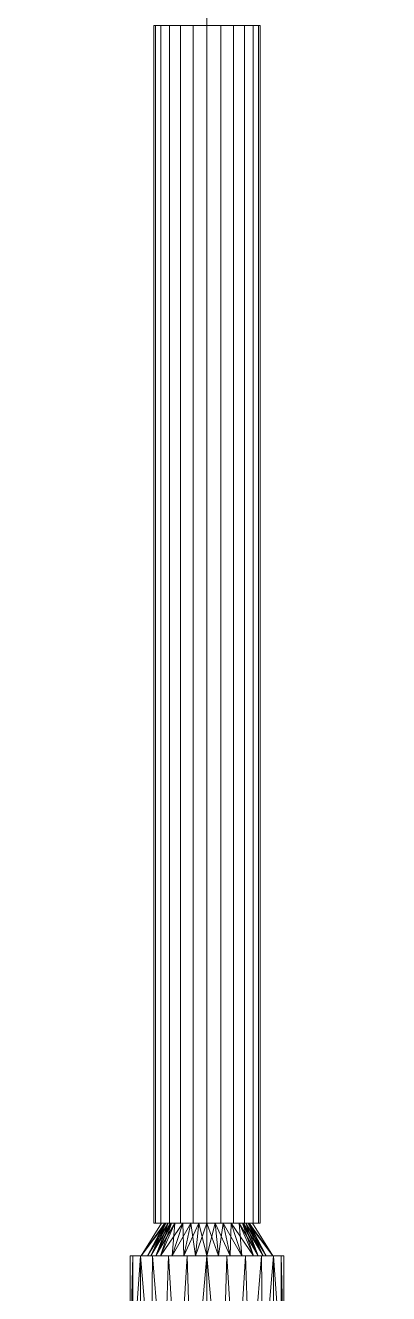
# Model space of a CAD drawing. Header units: inches. Extents: x -3326 to -59, y 8 to 1043.
# Drawn here: x -2888.12 to -2883.64, y 674.16 to 689.82 of the extents above; entities that cross this region are included whole.
import ezdxf

# ---------------------------------------------------------------- set-up
doc = ezdxf.new("R2010")
doc.units = ezdxf.units.IN
doc.header["$MEASUREMENT"] = 0
doc.layers.add('F-SPRN', color=10, linetype='Continuous', lineweight=9)
doc.layers.add('P-PIPE', color=10, linetype='Continuous', lineweight=9)

# ---------------------------------------------------------------- blocks, each defined once
blk = doc.blocks.new('Tee - Welded - Generic - Standard-1125979-05 - Fourth Level')
at = {"layer": 'P-PIPE'}
mesh = blk.add_polyface(dxfattribs=at)
corners = [(-2.244, -0.951), (-2.244, -0.918, 0.246), (-2.244, -0.823, 0.475), (-2.244, -0.672, 0.672), (-2.244, -0.475, 0.823), (-2.244, -0.246, 0.918), (-2.244, 0, 0.951), (-2.244, 0.246, 0.918), (-2.244, 0.475, 0.823), (-2.244, 0.672, 0.672), (-2.244, 0.823, 0.475), (-2.244, 0.918, 0.246), (-2.244, 0.951), (-2.244, 0.918, -0.246), (-2.244, 0.823, -0.475), (-2.244, 0.672, -0.672), (-2.244, 0.475, -0.823), (-2.244, 0.246, -0.918), (-2.244, 0, -0.951), (-2.244, -0.246, -0.918), (-2.244, -0.475, -0.823), (-2.244, -0.672, -0.672), (-2.244, -0.823, -0.475), (-2.244, -0.918, -0.246)]
mesh.append_faces([[corners[k] for k in face] for face in [(10, 0, 7, 9)]], dxfattribs={"vtx0": -1, "vtx1": -1, "vtx2": -1})
mesh.append_faces([[corners[k] for k in face] for face in [(13, 21, 0, 10)]], dxfattribs={"vtx0": -1, "vtx1": -1, "vtx2": -1, "vtx3": -1})
mesh.append_faces([[corners[k] for k in face] for face in [(13, 16, 20, 21), (5, 7, 0, 1)]], dxfattribs={"vtx0": -1, "vtx1": -1, "vtx3": -1})
mesh.append_faces([[corners[k] for k in face] for face in [(4, 5, 3)]], dxfattribs={"vtx1": -1})
mesh.append_faces([[corners[k] for k in face] for face in [(18, 19, 20), (22, 23, 0, 21), (7, 8, 9), (5, 6, 7)]], dxfattribs={"vtx2": -1})
mesh.append_faces([[corners[k] for k in face] for face in [(16, 17, 18, 20), (1, 2, 3, 5)]], dxfattribs={"vtx2": -1, "vtx3": -1})
mesh.append_faces([[corners[k] for k in face] for face in [(13, 14, 15, 16), (10, 11, 12, 13)]], dxfattribs={"vtx3": -1})
mesh = blk.add_polyface(dxfattribs=at)
corners = [(-2.244, 0.951), (-2.244, 0.918, 0.246), (-2.244, 0.823, 0.475), (-2.244, 0.672, 0.672), (-2.244, 0.475, 0.823), (-2.244, 0.246, 0.918), (-2.244, 0, 0.951), (-2.244, -0.246, 0.918), (-2.244, -0.475, 0.823), (-2.244, -0.672, 0.672), (-2.244, -0.823, 0.475), (-2.244, -0.918, 0.246), (-2.244, -0.951), (-0.951, -0.951), (-0.916, -0.916, 0.254), (-0.823, -0.823, 0.476), (-0.69, -0.69, 0.654), (-0.533, -0.533, 0.787), (-0.362, -0.362, 0.879), (-0.183, -0.183, 0.933), (0, 0, 0.951), (0.183, -0.183, 0.933), (0.362, -0.362, 0.879), (0.533, -0.533, 0.787), (0.69, -0.69, 0.654), (0.823, -0.823, 0.476), (0.916, -0.916, 0.254), (0.951, -0.951), (2.244, -0.951), (2.244, -0.918, 0.246), (2.244, -0.823, 0.475), (2.244, -0.672, 0.672), (2.244, -0.475, 0.823), (2.244, -0.246, 0.918), (2.244, 0, 0.951), (2.244, 0.246, 0.918), (2.244, 0.475, 0.823), (2.244, 0.672, 0.672), (2.244, 0.823, 0.475), (2.244, 0.918, 0.246), (2.244, 0.951)]
mesh.append_faces([[corners[k] for k in face] for face in [(13, 11, 12)]], dxfattribs={"vtx0": -1})
mesh.append_faces([[corners[k] for k in face] for face in [(27, 29, 26), (25, 30, 24), (11, 14, 10), (9, 17, 8), (16, 10, 15), (23, 32, 22), (21, 34, 20), (22, 33, 21), (33, 22, 32), (19, 7, 18), (7, 19, 6)]], dxfattribs={"vtx0": -1, "vtx1": -1})
mesh.append_faces([[corners[k] for k in face] for face in [(30, 25, 26), (24, 30, 31), (8, 17, 18), (21, 33, 34), (18, 7, 8), (20, 5, 6)]], dxfattribs={"vtx0": -1, "vtx2": -1})
mesh.append_faces([[corners[k] for k in face] for face in [(20, 34, 35, 5)]], dxfattribs={"vtx0": -1, "vtx2": -1, "vtx3": -1})
mesh.append_faces([[corners[k] for k in face] for face in [(28, 29, 27)]], dxfattribs={"vtx1": -1})
mesh.append_faces([[corners[k] for k in face] for face in [(29, 30, 26), (31, 32, 23), (23, 24, 31), (13, 14, 11), (14, 15, 10), (16, 17, 9), (9, 10, 16), (19, 20, 6)]], dxfattribs={"vtx1": -1, "vtx2": -1})
mesh.append_faces([[corners[k] for k in face] for face in [(38, 39, 1, 2), (36, 37, 3, 4), (37, 38, 2, 3), (35, 36, 4, 5)]], dxfattribs={"vtx1": -1, "vtx3": -1})
mesh.append_faces([[corners[k] for k in face] for face in [(39, 40, 0, 1)]], dxfattribs={"vtx3": -1})
mesh = blk.add_polyface(dxfattribs=at)
corners = [(-2.244, -0.951), (-2.244, -0.918, -0.246), (-2.244, -0.823, -0.475), (-2.244, -0.672, -0.672), (-2.244, -0.475, -0.823), (-2.244, -0.246, -0.918), (-2.244, 0, -0.951), (-2.244, 0.246, -0.918), (-2.244, 0.475, -0.823), (-2.244, 0.672, -0.672), (-2.244, 0.823, -0.475), (-2.244, 0.918, -0.246), (-2.244, 0.951), (2.244, 0.951), (2.244, 0.918, -0.246), (2.244, 0.823, -0.475), (2.244, 0.672, -0.672), (2.244, 0.475, -0.823), (2.244, 0.246, -0.918), (2.244, 0, -0.951), (2.244, -0.246, -0.918), (2.244, -0.475, -0.823), (2.244, -0.672, -0.672), (2.244, -0.823, -0.475), (2.244, -0.918, -0.246), (2.244, -0.951), (0.951, -0.951), (0.916, -0.916, -0.254), (0.823, -0.823, -0.476), (0.69, -0.69, -0.654), (0.533, -0.533, -0.787), (0.362, -0.362, -0.879), (0.183, -0.183, -0.933), (0, 0, -0.951), (-0.183, -0.183, -0.933), (-0.362, -0.362, -0.879), (-0.533, -0.533, -0.787), (-0.69, -0.69, -0.654), (-0.823, -0.823, -0.476), (-0.916, -0.916, -0.254), (-0.951, -0.951)]
mesh.append_faces([[corners[k] for k in face] for face in [(1, 40, 0)]], dxfattribs={"vtx0": -1})
mesh.append_faces([[corners[k] for k in face] for face in [(33, 19, 32), (6, 34, 5), (32, 20, 31), (24, 27, 23), (27, 24, 26), (36, 4, 35), (3, 37, 2), (38, 2, 37), (21, 31, 20)]], dxfattribs={"vtx0": -1, "vtx1": -1})
mesh.append_faces([[corners[k] for k in face] for face in [(35, 4, 5), (6, 33, 34), (23, 28, 29), (29, 22, 23), (21, 30, 31), (23, 27, 28), (36, 3, 4), (3, 36, 37), (39, 1, 2)]], dxfattribs={"vtx0": -1, "vtx2": -1})
mesh.append_faces([[corners[k] for k in face] for face in [(19, 20, 32), (34, 35, 5), (6, 7, 33), (21, 22, 30), (29, 30, 22), (39, 40, 1), (38, 39, 2)]], dxfattribs={"vtx1": -1, "vtx2": -1})
mesh.append_faces([[corners[k] for k in face] for face in [(18, 19, 33, 7)]], dxfattribs={"vtx1": -1, "vtx2": -1, "vtx3": -1})
mesh.append_faces([[corners[k] for k in face] for face in [(15, 16, 9, 10), (14, 15, 10, 11), (16, 17, 8, 9), (17, 18, 7, 8)]], dxfattribs={"vtx1": -1, "vtx3": -1})
mesh.append_faces([[corners[k] for k in face] for face in [(12, 13, 14, 11), (24, 25, 26)]], dxfattribs={"vtx2": -1})
mesh = blk.add_polyface(dxfattribs=at)
corners = [(2.244, -0.951), (2.244, -0.918, -0.246), (2.244, -0.823, -0.475), (2.244, -0.672, -0.672), (2.244, -0.475, -0.823), (2.244, -0.246, -0.918), (2.244, 0, -0.951), (2.244, 0.246, -0.918), (2.244, 0.475, -0.823), (2.244, 0.672, -0.672), (2.244, 0.823, -0.475), (2.244, 0.918, -0.246), (2.244, 0.951), (2.244, 0.918, 0.246), (2.244, 0.823, 0.475), (2.244, 0.672, 0.672), (2.244, 0.475, 0.823), (2.244, 0.246, 0.918), (2.244, 0, 0.951), (2.244, -0.246, 0.918), (2.244, -0.475, 0.823), (2.244, -0.672, 0.672), (2.244, -0.823, 0.475), (2.244, -0.918, 0.246)]
mesh.append_faces([[corners[k] for k in face] for face in [(21, 19, 20)]], dxfattribs={"vtx0": -1})
mesh.append_faces([[corners[k] for k in face] for face in [(19, 23, 17, 18)]], dxfattribs={"vtx0": -1, "vtx1": -1})
mesh.append_faces([[corners[k] for k in face] for face in [(4, 8, 11, 3), (0, 3, 11, 23)]], dxfattribs={"vtx0": -1, "vtx1": -1, "vtx2": -1})
mesh.append_faces([[corners[k] for k in face] for face in [(11, 14, 17, 23)]], dxfattribs={"vtx0": -1, "vtx1": -1, "vtx2": -1, "vtx3": -1})
mesh.append_faces([[corners[k] for k in face] for face in [(9, 10, 11, 8), (4, 5, 6), (12, 13, 14, 11), (15, 16, 17, 14)]], dxfattribs={"vtx2": -1})
mesh.append_faces([[corners[k] for k in face] for face in [(6, 7, 8, 4), (21, 22, 23, 19)]], dxfattribs={"vtx2": -1, "vtx3": -1})
mesh.append_faces([[corners[k] for k in face] for face in [(0, 1, 2, 3)]], dxfattribs={"vtx3": -1})
mesh = blk.add_polyface(dxfattribs=at)
corners = [(-0.951, -2.244), (-0.918, -2.244, 0.246), (-0.823, -2.244, 0.475), (-0.672, -2.244, 0.672), (-0.475, -2.244, 0.823), (-0.246, -2.244, 0.918), (0, -2.244, 0.951), (0.246, -2.244, 0.918), (0.475, -2.244, 0.823), (0.672, -2.244, 0.672), (0.823, -2.244, 0.475), (0.918, -2.244, 0.246), (0.951, -2.244), (0.951, -0.951), (0.916, -0.916, 0.254), (0.823, -0.823, 0.476), (0.69, -0.69, 0.654), (0.533, -0.533, 0.787), (0.362, -0.362, 0.879), (0.183, -0.183, 0.933), (0, 0, 0.951), (-0.183, -0.183, 0.933), (-0.362, -0.362, 0.879), (-0.533, -0.533, 0.787), (-0.69, -0.69, 0.654), (-0.823, -0.823, 0.476), (-0.916, -0.916, 0.254), (-0.951, -0.951)]
mesh.append_faces([[corners[k] for k in face] for face in [(13, 11, 12)]], dxfattribs={"vtx0": -1})
mesh.append_faces([[corners[k] for k in face] for face in [(22, 5, 21), (24, 3, 23), (8, 18, 7), (17, 9, 16)]], dxfattribs={"vtx0": -1, "vtx1": -1})
mesh.append_faces([[corners[k] for k in face] for face in [(24, 2, 3), (26, 1, 2), (22, 4, 5), (6, 20, 21), (21, 5, 6), (19, 6, 7), (16, 9, 10), (17, 8, 9), (6, 19, 20)]], dxfattribs={"vtx0": -1, "vtx2": -1})
mesh.append_faces([[corners[k] for k in face] for face in [(26, 27, 1), (3, 4, 23), (25, 26, 2), (24, 25, 2), (22, 23, 4), (10, 11, 14), (18, 19, 7), (17, 18, 8), (13, 14, 11), (15, 16, 10), (14, 15, 10)]], dxfattribs={"vtx1": -1, "vtx2": -1})
mesh.append_faces([[corners[k] for k in face] for face in [(27, 0, 1)]], dxfattribs={"vtx2": -1})
mesh = blk.add_polyface(dxfattribs=at)
corners = [(0.951, -2.244), (0.918, -2.244, -0.246), (0.823, -2.244, -0.475), (0.672, -2.244, -0.672), (0.475, -2.244, -0.823), (0.246, -2.244, -0.918), (0, -2.244, -0.951), (-0.246, -2.244, -0.918), (-0.475, -2.244, -0.823), (-0.672, -2.244, -0.672), (-0.823, -2.244, -0.475), (-0.918, -2.244, -0.246), (-0.951, -2.244), (-0.951, -0.951), (-0.916, -0.916, -0.254), (-0.823, -0.823, -0.476), (-0.69, -0.69, -0.654), (-0.533, -0.533, -0.787), (-0.362, -0.362, -0.879), (-0.183, -0.183, -0.933), (0, 0, -0.951), (0.183, -0.183, -0.933), (0.362, -0.362, -0.879), (0.533, -0.533, -0.787), (0.69, -0.69, -0.654), (0.823, -0.823, -0.476), (0.916, -0.916, -0.254), (0.951, -0.951)]
mesh.append_faces([[corners[k] for k in face] for face in [(13, 11, 12)]], dxfattribs={"vtx0": -1})
mesh.append_faces([[corners[k] for k in face] for face in [(22, 5, 21), (24, 3, 23), (8, 18, 7), (17, 9, 16)]], dxfattribs={"vtx0": -1, "vtx1": -1})
mesh.append_faces([[corners[k] for k in face] for face in [(24, 2, 3), (26, 1, 2), (22, 4, 5), (6, 20, 21), (21, 5, 6), (19, 6, 7), (16, 9, 10), (17, 8, 9), (6, 19, 20)]], dxfattribs={"vtx0": -1, "vtx2": -1})
mesh.append_faces([[corners[k] for k in face] for face in [(0, 1, 27)]], dxfattribs={"vtx1": -1})
mesh.append_faces([[corners[k] for k in face] for face in [(26, 27, 1), (3, 4, 23), (25, 26, 2), (24, 25, 2), (22, 23, 4), (10, 11, 14), (18, 19, 7), (17, 18, 8), (13, 14, 11), (15, 16, 10), (14, 15, 10)]], dxfattribs={"vtx1": -1, "vtx2": -1})
mesh = blk.add_polyface(dxfattribs=at)
corners = [(-0.951, -2.244), (-0.918, -2.244, -0.246), (-0.823, -2.244, -0.475), (-0.672, -2.244, -0.672), (-0.475, -2.244, -0.823), (-0.246, -2.244, -0.918), (0, -2.244, -0.951), (0.246, -2.244, -0.918), (0.475, -2.244, -0.823), (0.672, -2.244, -0.672), (0.823, -2.244, -0.475), (0.918, -2.244, -0.246), (0.951, -2.244), (0.918, -2.244, 0.246), (0.823, -2.244, 0.475), (0.672, -2.244, 0.672), (0.475, -2.244, 0.823), (0.246, -2.244, 0.918), (0, -2.244, 0.951), (-0.246, -2.244, 0.918), (-0.475, -2.244, 0.823), (-0.672, -2.244, 0.672), (-0.823, -2.244, 0.475), (-0.918, -2.244, 0.246)]
mesh.append_faces([[corners[k] for k in face] for face in [(6, 4, 5), (21, 19, 20)]], dxfattribs={"vtx0": -1})
mesh.append_faces([[corners[k] for k in face] for face in [(23, 6, 11, 14), (23, 14, 17, 19)]], dxfattribs={"vtx0": -1, "vtx1": -1, "vtx2": -1, "vtx3": -1})
mesh.append_faces([[corners[k] for k in face] for face in [(6, 23, 3, 4)]], dxfattribs={"vtx0": -1, "vtx1": -1, "vtx3": -1})
mesh.append_faces([[corners[k] for k in face] for face in [(3, 23, 0)]], dxfattribs={"vtx0": -1, "vtx2": -1})
mesh.append_faces([[corners[k] for k in face] for face in [(16, 17, 14, 15)]], dxfattribs={"vtx1": -1})
mesh.append_faces([[corners[k] for k in face] for face in [(12, 13, 14, 11), (17, 18, 19)]], dxfattribs={"vtx2": -1})
mesh.append_faces([[corners[k] for k in face] for face in [(9, 10, 11, 6), (21, 22, 23, 19)]], dxfattribs={"vtx2": -1, "vtx3": -1})
mesh.append_faces([[corners[k] for k in face] for face in [(6, 7, 8, 9), (0, 1, 2, 3)]], dxfattribs={"vtx3": -1})
blk = doc.blocks.new('Transition - Generic - Plumbing-CW-1022941-05 - Fourth Level')
at = {"layer": 'P-PIPE'}
mesh = blk.add_polyface(dxfattribs=at)
corners = [(0, -0.813), (0, -0.575, 0.575), (0, 0, 0.813), (0, 0.575, 0.575), (0, 0.813), (0, 0.575, -0.575), (0, 0, -0.813), (0, -0.575, -0.575)]
mesh.append_faces([[corners[k] for k in face] for face in [(5, 3, 4)]], dxfattribs={"vtx0": -1})
mesh.append_faces([[corners[k] for k in face] for face in [(0, 3, 5, 6)]], dxfattribs={"vtx0": -1, "vtx1": -1, "vtx3": -1})
mesh.append_faces([[corners[k] for k in face] for face in [(2, 3, 0, 1), (7, 0, 6)]], dxfattribs={"vtx1": -1})
mesh = blk.add_polyface(dxfattribs=at)
corners = [(0, -0.813), (0, -0.575, -0.575), (0, 0, -0.813), (0, 0.575, -0.575), (0, 0.813), (0.406, 0.562), (0.406, 0.398, -0.398), (0.406, 0, -0.562), (0.406, -0.398, -0.398), (0.406, -0.562), (0.406, 0.452, -0.266), (0, 0.694, -0.287), (0, 0.733, -0.192), (0, 0.287, -0.694), (0.406, 0.199, -0.48), (0.406, 0.099, -0.521), (0.406, -0.48, -0.199), (0, -0.694, -0.287), (0, -0.634, -0.431), (0.406, -0.199, -0.48), (0, -0.287, -0.694), (0, -0.144, -0.753), (0, 0.634, -0.431), (0.406, 0.507, -0.133), (0, 0.431, -0.634), (0.406, 0.298, -0.439), (0, 0.144, -0.753), (0, -0.733, -0.192), (0.406, -0.521, -0.099), (0.406, -0.439, -0.298), (0, -0.431, -0.634), (0.406, -0.298, -0.439), (0.406, -0.099, -0.521)]
mesh.append_faces([[corners[k] for k in face] for face in [(23, 4, 5)]], dxfattribs={"vtx0": -1})
mesh.append_faces([[corners[k] for k in face] for face in [(4, 23, 12), (14, 24, 25), (6, 22, 10), (13, 15, 26), (29, 1, 8), (16, 18, 29), (1, 29, 18), (19, 21, 32), (7, 26, 15), (2, 32, 21), (22, 6, 3), (10, 11, 23), (3, 25, 24), (15, 13, 14), (18, 16, 17), (20, 31, 30), (21, 19, 20)]], dxfattribs={"vtx0": -1, "vtx1": -1})
mesh.append_faces([[corners[k] for k in face] for face in [(14, 13, 24), (7, 2, 26), (3, 6, 25), (23, 11, 12), (2, 7, 32), (27, 16, 28), (8, 1, 30)]], dxfattribs={"vtx0": -1, "vtx2": -1})
mesh.append_faces([[corners[k] for k in face] for face in [(9, 0, 28)]], dxfattribs={"vtx1": -1})
mesh.append_faces([[corners[k] for k in face] for face in [(27, 17, 16), (19, 31, 20), (31, 8, 30), (22, 11, 10), (0, 27, 28)]], dxfattribs={"vtx1": -1, "vtx2": -1})
mesh = blk.add_polyface(dxfattribs=at)
corners = [(0, 0.813), (0, 0.575, 0.575), (0, 0, 0.813), (0, -0.575, 0.575), (0, -0.813), (0.406, -0.562), (0.406, -0.398, 0.398), (0.406, 0, 0.562), (0.406, 0.398, 0.398), (0.406, 0.562), (0.406, -0.452, 0.266), (0, -0.694, 0.287), (0, -0.733, 0.192), (0, -0.287, 0.694), (0.406, -0.199, 0.48), (0.406, -0.099, 0.521), (0.406, 0.48, 0.199), (0, 0.694, 0.287), (0, 0.634, 0.431), (0.406, 0.199, 0.48), (0, 0.287, 0.694), (0, 0.144, 0.753), (0, -0.634, 0.431), (0.406, -0.507, 0.133), (0, -0.431, 0.634), (0.406, -0.298, 0.439), (0, -0.144, 0.753), (0, 0.733, 0.192), (0.406, 0.521, 0.099), (0.406, 0.439, 0.298), (0, 0.431, 0.634), (0.406, 0.298, 0.439), (0.406, 0.099, 0.521)]
mesh.append_faces([[corners[k] for k in face] for face in [(23, 4, 5)]], dxfattribs={"vtx0": -1})
mesh.append_faces([[corners[k] for k in face] for face in [(4, 23, 12), (14, 24, 25), (6, 22, 10), (13, 15, 26), (29, 1, 8), (16, 18, 29), (1, 29, 18), (19, 21, 32), (7, 26, 15), (2, 32, 21), (22, 6, 3), (10, 11, 23), (3, 25, 24), (15, 13, 14), (18, 16, 17), (20, 31, 30), (21, 19, 20)]], dxfattribs={"vtx0": -1, "vtx1": -1})
mesh.append_faces([[corners[k] for k in face] for face in [(14, 13, 24), (7, 2, 26), (3, 6, 25), (23, 11, 12), (2, 7, 32), (27, 16, 28), (8, 1, 30)]], dxfattribs={"vtx0": -1, "vtx2": -1})
mesh.append_faces([[corners[k] for k in face] for face in [(9, 0, 28)]], dxfattribs={"vtx1": -1})
mesh.append_faces([[corners[k] for k in face] for face in [(27, 17, 16), (19, 31, 20), (31, 8, 30), (22, 11, 10), (0, 27, 28)]], dxfattribs={"vtx1": -1, "vtx2": -1})
mesh = blk.add_polyface(dxfattribs=at)
corners = [(0.406, -0.562), (0.406, -0.398, -0.398), (0.406, 0, -0.562), (0.406, 0.398, -0.398), (0.406, 0.562), (0.406, 0.398, 0.398), (0.406, 0, 0.562), (0.406, -0.398, 0.398)]
mesh.append_faces([[corners[k] for k in face] for face in [(4, 7, 1, 2)]], dxfattribs={"vtx0": -1, "vtx1": -1, "vtx3": -1})
mesh.append_faces([[corners[k] for k in face] for face in [(3, 4, 2)]], dxfattribs={"vtx1": -1})
mesh.append_faces([[corners[k] for k in face] for face in [(5, 6, 7, 4), (7, 0, 1)]], dxfattribs={"vtx2": -1})

msp = doc.modelspace()

# ---------------------------------------------------------------- linework, layer by layer
at = {"layer": 'F-SPRN', "color": 1}
for p, q in [((-2885.88, 689.824, 971), (-2885.88, 692.817, 971)), ((-2885.88, 689.824, 971), (-2885.88, 675.035, 971)), ((-2885.88, 689.824, 971), (-2885.88, 675.035, 971)), ((-2885.88, 674.629, 971), (-2885.88, 675.035, 971)), ((-2885.88, 674.629, 971), (-2885.88, 672.385, 971))]:
    msp.add_line(p, q, dxfattribs=at)

# ---------------------------------------------------------------- block references
for name, p, rotation in [('Transition - Generic - Plumbing-CW-1022941-05 - Fourth Level', (-2885.88, 674.629, 971), 90), ('Tee - Welded - Generic - Standard-1125979-05 - Fourth Level', (-2885.88, 672.385, 971), 180)]:
    msp.add_blockref(name, p, dxfattribs=dict(at, rotation=rotation))

# ---------------------------------------------------------------- meshes
mesh = msp.add_polyface(dxfattribs=at)
corners = [(-2886.537, 689.824, 971), (-2886.515, 689.824, 971.17), (-2886.449, 689.824, 971.329), (-2886.345, 689.824, 971.465), (-2886.209, 689.824, 971.569), (-2886.05, 689.824, 971.635), (-2885.88, 689.824, 971.658), (-2885.71, 689.824, 971.635), (-2885.551, 689.824, 971.569), (-2885.415, 689.824, 971.465), (-2885.31, 689.824, 971.329), (-2885.245, 689.824, 971.17), (-2885.222, 689.824, 971), (-2885.245, 689.824, 970.83), (-2885.31, 689.824, 970.671), (-2885.415, 689.824, 970.535), (-2885.551, 689.824, 970.431), (-2885.71, 689.824, 970.365), (-2885.88, 689.824, 970.343), (-2886.05, 689.824, 970.365), (-2886.209, 689.824, 970.431), (-2886.345, 689.824, 970.535), (-2886.449, 689.824, 970.671), (-2886.515, 689.824, 970.83)]
mesh.append_faces([[corners[k] for k in face] for face in [(19, 17, 18)]], dxfattribs={"vtx0": -1, "color": 1})
mesh.append_faces([[corners[k] for k in face] for face in [(3, 11, 1, 2), (1, 11, 23, 0), (21, 17, 19, 20)]], dxfattribs={"vtx0": -1, "vtx1": -1, "color": 1})
mesh.append_faces([[corners[k] for k in face] for face in [(7, 11, 3)]], dxfattribs={"vtx0": -1, "vtx1": -1, "vtx2": -1, "color": 1})
mesh.append_faces([[corners[k] for k in face] for face in [(10, 11, 9)]], dxfattribs={"vtx1": -1, "color": 1})
mesh.append_faces([[corners[k] for k in face] for face in [(5, 6, 7)]], dxfattribs={"vtx2": -1, "color": 1})
mesh.append_faces([[corners[k] for k in face] for face in [(3, 4, 5, 7), (7, 8, 9, 11), (21, 22, 23, 13), (13, 14, 15, 21), (11, 12, 13, 23), (15, 16, 17, 21)]], dxfattribs={"vtx2": -1, "vtx3": -1, "color": 1})
mesh = msp.add_polyface(dxfattribs=at)
corners = [(-2885.88, 689.824, 971.658), (-2886.05, 689.824, 971.635), (-2886.209, 689.824, 971.569), (-2886.345, 689.824, 971.465), (-2886.449, 689.824, 971.329), (-2886.515, 689.824, 971.17), (-2886.537, 689.824, 971), (-2886.537, 675.035, 971), (-2886.515, 675.035, 971.17), (-2886.449, 675.035, 971.329), (-2886.345, 675.035, 971.465), (-2886.209, 675.035, 971.569), (-2886.05, 675.035, 971.635), (-2885.88, 675.035, 971.658)]
mesh.append_faces([[corners[k] for k in face] for face in [(8, 9, 4, 5), (3, 4, 9, 10), (11, 12, 1, 2), (2, 3, 10, 11)]], dxfattribs={"vtx1": -1, "vtx3": -1, "color": 1})
mesh.append_faces([[corners[k] for k in face] for face in [(6, 7, 8, 5)]], dxfattribs={"vtx2": -1, "color": 1})
mesh.append_faces([[corners[k] for k in face] for face in [(12, 13, 0, 1)]], dxfattribs={"vtx3": -1, "color": 1})
mesh = msp.add_polyface(dxfattribs=at)
corners = [(-2886.537, 689.824, 971), (-2886.515, 689.824, 970.83), (-2886.449, 689.824, 970.671), (-2886.345, 689.824, 970.535), (-2886.209, 689.824, 970.431), (-2886.05, 689.824, 970.365), (-2885.88, 689.824, 970.343), (-2885.88, 675.035, 970.343), (-2886.05, 675.035, 970.365), (-2886.209, 675.035, 970.431), (-2886.345, 675.035, 970.535), (-2886.449, 675.035, 970.671), (-2886.515, 675.035, 970.83), (-2886.537, 675.035, 971)]
mesh.append_faces([[corners[k] for k in face] for face in [(7, 8, 5, 6)]], dxfattribs={"vtx1": -1, "color": 1})
mesh.append_faces([[corners[k] for k in face] for face in [(8, 9, 4, 5), (3, 4, 9, 10), (11, 12, 1, 2), (2, 3, 10, 11)]], dxfattribs={"vtx1": -1, "vtx3": -1, "color": 1})
mesh.append_faces([[corners[k] for k in face] for face in [(12, 13, 0, 1)]], dxfattribs={"vtx3": -1, "color": 1})
mesh = msp.add_polyface(dxfattribs=at)
corners = [(-2885.222, 689.824, 971), (-2885.245, 689.824, 971.17), (-2885.31, 689.824, 971.329), (-2885.415, 689.824, 971.465), (-2885.551, 689.824, 971.569), (-2885.71, 689.824, 971.635), (-2885.88, 689.824, 971.658), (-2885.88, 675.035, 971.658), (-2885.71, 675.035, 971.635), (-2885.551, 675.035, 971.569), (-2885.415, 675.035, 971.465), (-2885.31, 675.035, 971.329), (-2885.245, 675.035, 971.17), (-2885.222, 675.035, 971)]
mesh.append_faces([[corners[k] for k in face] for face in [(7, 8, 5, 6)]], dxfattribs={"vtx1": -1, "color": 1})
mesh.append_faces([[corners[k] for k in face] for face in [(8, 9, 4, 5), (3, 4, 9, 10), (11, 12, 1, 2), (2, 3, 10, 11)]], dxfattribs={"vtx1": -1, "vtx3": -1, "color": 1})
mesh.append_faces([[corners[k] for k in face] for face in [(12, 13, 0, 1)]], dxfattribs={"vtx3": -1, "color": 1})
mesh = msp.add_polyface(dxfattribs=at)
corners = [(-2885.88, 689.824, 970.343), (-2885.71, 689.824, 970.365), (-2885.551, 689.824, 970.431), (-2885.415, 689.824, 970.535), (-2885.31, 689.824, 970.671), (-2885.245, 689.824, 970.83), (-2885.222, 689.824, 971), (-2885.222, 675.035, 971), (-2885.245, 675.035, 970.83), (-2885.31, 675.035, 970.671), (-2885.415, 675.035, 970.535), (-2885.551, 675.035, 970.431), (-2885.71, 675.035, 970.365), (-2885.88, 675.035, 970.343)]
mesh.append_faces([[corners[k] for k in face] for face in [(7, 8, 5, 6)]], dxfattribs={"vtx1": -1, "color": 1})
mesh.append_faces([[corners[k] for k in face] for face in [(8, 9, 4, 5), (3, 4, 9, 10), (11, 12, 1, 2), (2, 3, 10, 11)]], dxfattribs={"vtx1": -1, "vtx3": -1, "color": 1})
mesh.append_faces([[corners[k] for k in face] for face in [(12, 13, 0, 1)]], dxfattribs={"vtx3": -1, "color": 1})
mesh = msp.add_polyface(dxfattribs=at)
corners = [(-2886.537, 675.035, 971), (-2886.515, 675.035, 970.83), (-2886.449, 675.035, 970.671), (-2886.345, 675.035, 970.535), (-2886.209, 675.035, 970.431), (-2886.05, 675.035, 970.365), (-2885.88, 675.035, 970.343), (-2885.71, 675.035, 970.365), (-2885.551, 675.035, 970.431), (-2885.415, 675.035, 970.535), (-2885.31, 675.035, 970.671), (-2885.245, 675.035, 970.83), (-2885.222, 675.035, 971), (-2885.245, 675.035, 971.17), (-2885.31, 675.035, 971.329), (-2885.415, 675.035, 971.465), (-2885.551, 675.035, 971.569), (-2885.71, 675.035, 971.635), (-2885.88, 675.035, 971.658), (-2886.05, 675.035, 971.635), (-2886.209, 675.035, 971.569), (-2886.345, 675.035, 971.465), (-2886.449, 675.035, 971.329), (-2886.515, 675.035, 971.17)]
mesh.append_faces([[corners[k] for k in face] for face in [(17, 15, 16)]], dxfattribs={"vtx0": -1, "color": 1})
mesh.append_faces([[corners[k] for k in face] for face in [(23, 13, 21, 22), (1, 13, 23, 0), (5, 7, 3, 4)]], dxfattribs={"vtx0": -1, "vtx1": -1, "color": 1})
mesh.append_faces([[corners[k] for k in face] for face in [(21, 13, 17)]], dxfattribs={"vtx0": -1, "vtx1": -1, "vtx2": -1, "color": 1})
mesh.append_faces([[corners[k] for k in face] for face in [(6, 7, 5)]], dxfattribs={"vtx1": -1, "color": 1})
mesh.append_faces([[corners[k] for k in face] for face in [(17, 18, 19)]], dxfattribs={"vtx2": -1, "color": 1})
mesh.append_faces([[corners[k] for k in face] for face in [(19, 20, 21, 17), (13, 14, 15, 17), (1, 2, 3, 11), (9, 10, 11, 3), (11, 12, 13, 1), (7, 8, 9, 3)]], dxfattribs={"vtx2": -1, "vtx3": -1, "color": 1})

doc.saveas('drawing.dxf')
